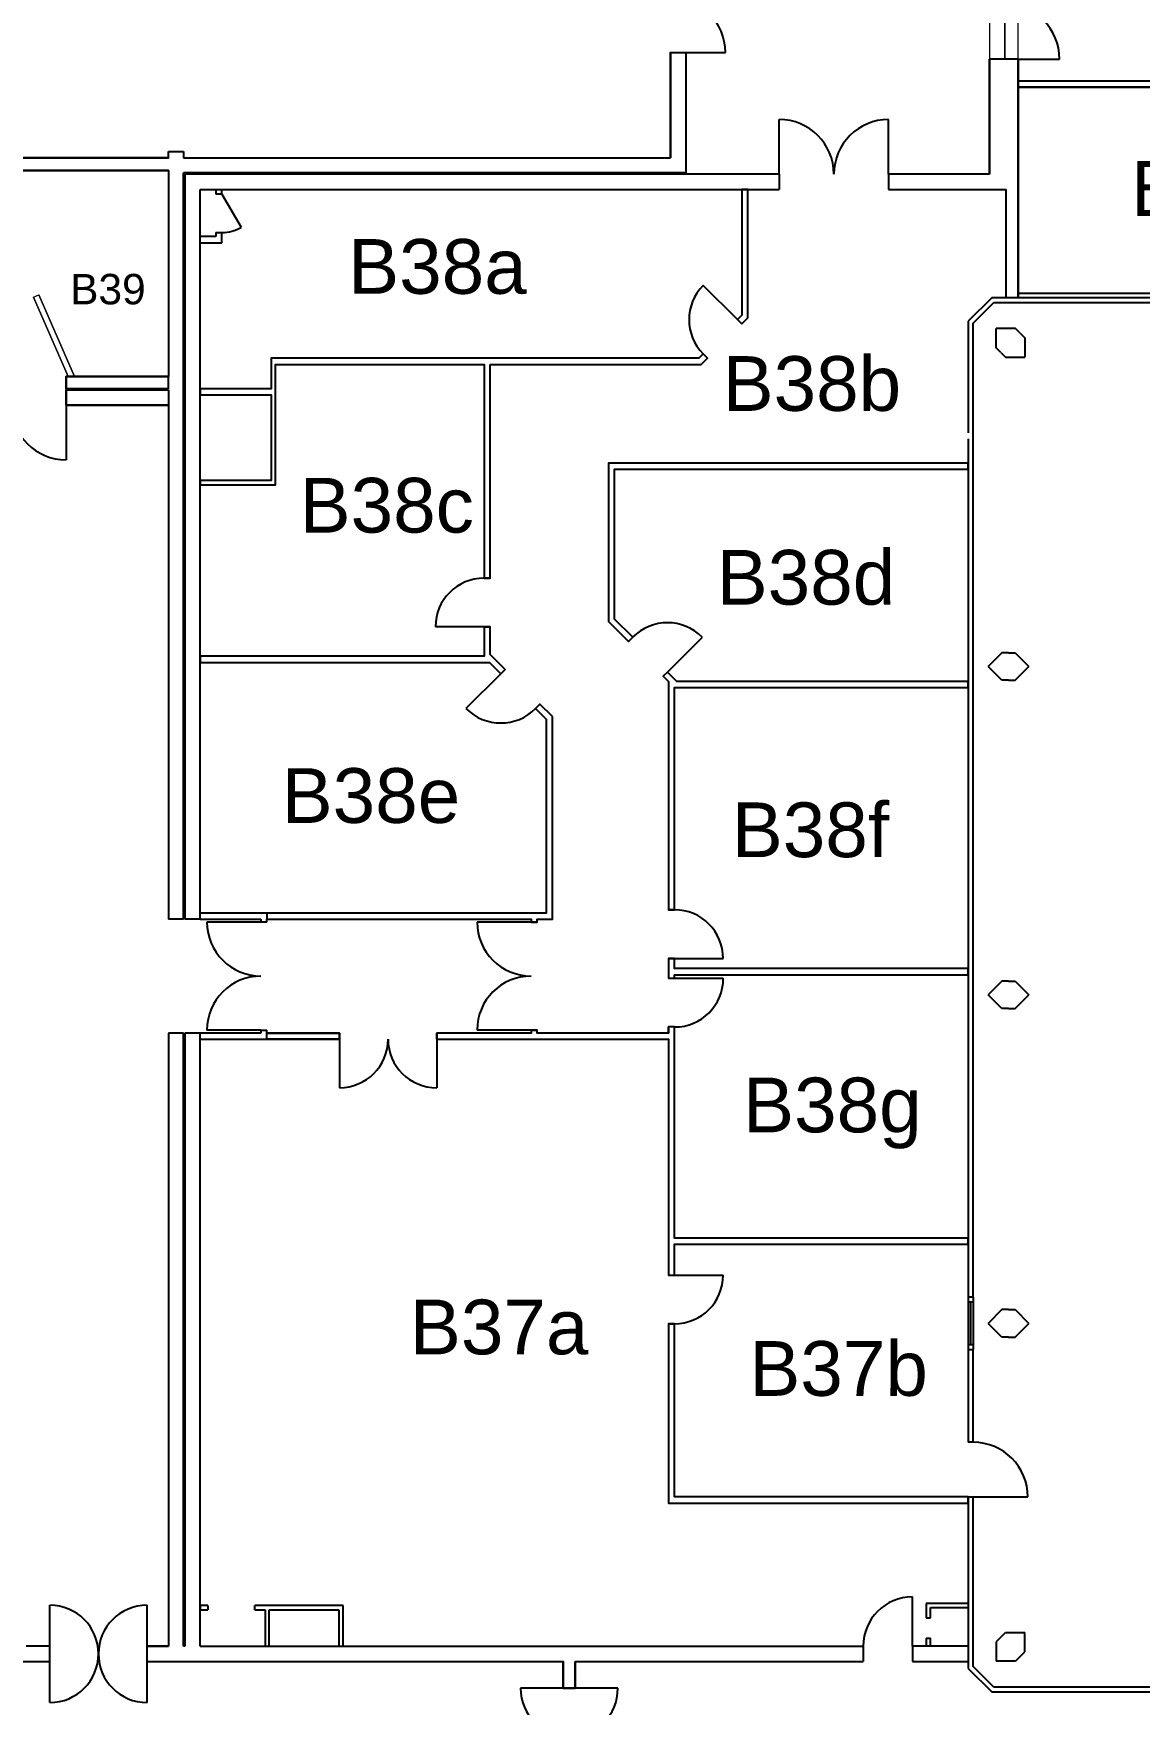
# Model space of a CAD drawing. Header units: millimetres. Extents: x -223503 to -221183, y 15861 to 17311.
# Drawn here: x -222569.56 to -222551.37, y 16031.78 to 16059.25 of the extents above; entities that cross this region are included whole.
import ezdxf

# ---------------------------------------------------------------- set-up
doc = ezdxf.new("R2010")
doc.units = ezdxf.units.MM
doc.linetypes.add('CACHE', pattern=[9.525, 6.35, -3.175])
for name, color, linetype in [('BA CLOISON', 8, 'Continuous'), ('BA FENETRE', 8, 'Continuous'), ('BA MURS', 8, 'Continuous'), ('BA MURS POUTRE', 8, 'CACHE'), ('BA PORTES', 8, 'Continuous'), ('TB_120', 8, 'Continuous')]:
    doc.layers.add(name, color=color, linetype=linetype)
doc.layers.add('NUMEROTATION', color=172, linetype='Continuous', lineweight=30)
doc.styles.get("Standard").update_dxf_attribs({"font": 'arial.ttf'})

msp = doc.modelspace()

# ---------------------------------------------------------------- linework, layer by layer
at = {"layer": 'BA CLOISON'}
for p, q in [((-222550.292, 16058.468), (-222553.368, 16058.468)), ((-222550.192, 16058.368), (-222553.368, 16058.368)), ((-222566.559, 16056.688), (-222566.559, 16056.608)), ((-222566.459, 16056.608), (-222566.459, 16056.688)), ((-222557.912, 16056.688), (-222557.812, 16056.688)), ((-222566.459, 16056.608), (-222566.559, 16056.608)), ((-222566.559, 16055.912), (-222566.819, 16055.912)), ((-222566.819, 16055.812), (-222566.459, 16055.812)), ((-222566.559, 16055.979), (-222566.559, 16055.912)), ((-222566.559, 16055.979), (-222566.459, 16055.979)), ((-222566.459, 16055.812), (-222566.459, 16055.979)), ((-222542.794, 16054.977), (-222553.368, 16054.977)), ((-222553.803, 16054.907), (-222554.189, 16054.521)), ((-222554.109, 16054.488), (-222553.77, 16054.827)), ((-222542.488, 16054.907), (-222553.803, 16054.907)), ((-222553.77, 16054.827), (-222542.521, 16054.827)), ((-222557.984, 16054.547), (-222557.912, 16054.619)), ((-222557.984, 16054.547), (-222557.914, 16054.477)), ((-222557.914, 16054.477), (-222557.812, 16054.578)), ((-222554.189, 16054.521), (-222554.189, 16052.685)), ((-222554.109, 16038.476), (-222554.109, 16054.488)), ((-222558.619, 16053.912), (-222558.547, 16053.985)), ((-222558.476, 16053.914), (-222558.578, 16053.812)), ((-222558.547, 16053.985), (-222558.476, 16053.914)), ((-222554.189, 16052.588), (-222554.189, 16038.476)), ((-222562.049, 16050.297), (-222562.149, 16050.297)), ((-222562.149, 16049.497), (-222562.149, 16049.012)), ((-222562.149, 16049.497), (-222562.049, 16049.497)), ((-222562.049, 16049.042), (-222562.049, 16049.497)), ((-222560.105, 16049.583), (-222559.777, 16049.256)), ((-222559.706, 16049.326), (-222559.777, 16049.256)), ((-222561.804, 16048.797), (-222562.049, 16049.042)), ((-222562.061, 16048.912), (-222561.874, 16048.726)), ((-222561.874, 16048.726), (-222561.804, 16048.797)), ((-222559.134, 16048.754), (-222559.205, 16048.683)), ((-222559.205, 16048.683), (-222559.119, 16048.598)), ((-222561.302, 16048.154), (-222561.231, 16048.224)), ((-222561.302, 16048.154), (-222561.126, 16047.978)), ((-222561.026, 16048.02), (-222561.231, 16048.224)), ((-222559.119, 16043.718), (-222559.017, 16043.718)), ((-222559.019, 16042.918), (-222559.119, 16042.918)), ((-222559.119, 16042.818), (-222559.119, 16042.918)), ((-222564.528, 16042.718), (-222564.528, 16042.818)), ((-222562.928, 16042.718), (-222562.928, 16042.818)), ((-222559.119, 16042.718), (-222559.119, 16038.838)), ((-222559.119, 16038.838), (-222559.019, 16038.838)), ((-222554.109, 16038.476), (-222554.189, 16038.476)), ((-222559.119, 16038.038), (-222559.019, 16038.038)), ((-222554.189, 16037.616), (-222554.109, 16037.616)), ((-222554.189, 16037.616), (-222554.189, 16036.091)), ((-222554.109, 16036.091), (-222554.109, 16037.616)), ((-222554.109, 16036.091), (-222554.189, 16036.091)), ((-222554.189, 16035.191), (-222554.109, 16035.191)), ((-222554.189, 16035.191), (-222554.189, 16032.372)), ((-222554.109, 16035.191), (-222554.109, 16035.191)), ((-222554.109, 16032.405), (-222554.109, 16035.191)), ((-222566.819, 16033.408), (-222566.819, 16033.338)), ((-222566.689, 16033.408), (-222566.819, 16033.408)), ((-222566.819, 16033.338), (-222566.689, 16033.338)), ((-222566.689, 16033.408), (-222566.689, 16033.338)), ((-222565.648, 16033.408), (-222565.919, 16033.408)), ((-222565.919, 16033.338), (-222565.919, 16033.408)), ((-222565.919, 16033.338), (-222565.75, 16033.338)), ((-222565.75, 16033.338), (-222565.75, 16032.738)), ((-222565.68, 16032.738), (-222565.68, 16033.338)), ((-222565.68, 16033.338), (-222565.648, 16033.338)), ((-222564.466, 16033.408), (-222565.648, 16033.408)), ((-222565.648, 16033.338), (-222564.536, 16033.338)), ((-222564.536, 16033.338), (-222564.536, 16032.738)), ((-222564.466, 16032.738), (-222564.466, 16033.408)), ((-222554.88, 16033.442), (-222554.88, 16033.204)), ((-222554.189, 16033.442), (-222554.88, 16033.442)), ((-222554.81, 16033.204), (-222554.81, 16033.372)), ((-222554.81, 16033.372), (-222554.189, 16033.372)), ((-222554.88, 16033.204), (-222554.81, 16033.204)), ((-222554.88, 16032.868), (-222554.88, 16032.738)), ((-222554.88, 16032.868), (-222554.81, 16032.868)), ((-222554.81, 16032.738), (-222554.81, 16032.868)), ((-222554.189, 16032.372), (-222553.803, 16031.986)), ((-222553.77, 16032.066), (-222554.109, 16032.405)), ((-222553.803, 16031.986), (-222542.488, 16031.986)), ((-222542.521, 16032.066), (-222553.77, 16032.066))]:
    msp.add_line(p, q, dxfattribs=at)
at = {"layer": 'BA CLOISON', "linetype": 'Continuous', "lineweight": 0}
for p, q in [((-222569.558, 16054.915), (-222569.469, 16054.954)), ((-222568.988, 16053.612), (-222569.558, 16054.915)), ((-222568.988, 16053.612), (-222569.558, 16054.915)), ((-222569.469, 16054.954), (-222568.882, 16053.612))]:
    msp.add_line(p, q, dxfattribs=at)
at = {"layer": 'BA CLOISON', "linetype": 'ByBlock'}
for p, q in [((-222565.649, 16053.912), (-222565.649, 16053.412)), ((-222558.619, 16053.912), (-222565.649, 16053.912)), ((-222565.579, 16051.834), (-222565.579, 16053.812)), ((-222565.579, 16053.812), (-222562.149, 16053.812)), ((-222562.049, 16053.812), (-222558.578, 16053.812)), ((-222565.649, 16053.412), (-222566.819, 16053.412)), ((-222566.819, 16053.312), (-222565.649, 16053.312)), ((-222565.649, 16053.312), (-222565.649, 16051.904)), ((-222554.189, 16052.188), (-222560.105, 16052.188)), ((-222560.105, 16052.188), (-222560.105, 16049.583)), ((-222560.005, 16052.088), (-222554.189, 16052.088)), ((-222565.649, 16051.904), (-222566.819, 16051.904)), ((-222566.819, 16051.834), (-222565.579, 16051.834)), ((-222559.706, 16049.326), (-222560.005, 16049.625)), ((-222558.978, 16048.598), (-222559.134, 16048.754)), ((-222559.119, 16048.598), (-222559.119, 16048.498)), ((-222559.019, 16048.498), (-222554.189, 16048.498)), ((-222554.189, 16048.598), (-222558.978, 16048.598)), ((-222559.019, 16044.845), (-222559.119, 16044.845)), ((-222561.126, 16044.792), (-222566.819, 16044.792)), ((-222566.819, 16044.692), (-222565.819, 16044.692)), ((-222565.819, 16044.692), (-222565.819, 16044.642)), ((-222565.719, 16044.642), (-222565.819, 16044.642)), ((-222565.719, 16044.692), (-222561.377, 16044.692)), ((-222565.719, 16044.642), (-222565.719, 16044.692)), ((-222561.377, 16044.692), (-222561.377, 16044.642)), ((-222561.277, 16044.642), (-222561.377, 16044.642)), ((-222561.277, 16044.692), (-222561.026, 16044.692)), ((-222561.277, 16044.642), (-222561.277, 16044.692)), ((-222559.119, 16044.045), (-222559.119, 16043.718)), ((-222559.119, 16044.045), (-222559.019, 16044.045)), ((-222559.019, 16043.878), (-222559.019, 16044.045)), ((-222554.189, 16043.878), (-222559.019, 16043.878)), ((-222559.019, 16043.778), (-222554.189, 16043.778)), ((-222559.019, 16043.718), (-222559.019, 16043.778)), ((-222559.019, 16039.448), (-222559.019, 16042.918)), ((-222565.819, 16042.818), (-222566.819, 16042.818)), ((-222566.819, 16042.718), (-222564.528, 16042.718)), ((-222565.819, 16042.868), (-222565.819, 16042.818)), ((-222565.819, 16042.868), (-222565.719, 16042.868)), ((-222565.719, 16042.818), (-222565.719, 16042.868)), ((-222564.528, 16042.818), (-222565.719, 16042.818)), ((-222561.377, 16042.818), (-222562.928, 16042.818)), ((-222562.928, 16042.718), (-222559.119, 16042.718)), ((-222561.377, 16042.868), (-222561.377, 16042.818)), ((-222561.377, 16042.868), (-222561.277, 16042.868)), ((-222561.277, 16042.818), (-222561.277, 16042.868)), ((-222559.119, 16042.818), (-222561.277, 16042.818)), ((-222559.019, 16038.838), (-222559.019, 16039.348))]:
    msp.add_line(p, q, dxfattribs=at)
at = {"layer": 'BA CLOISON'}
msp.add_lwpolyline([(-222550.192, 16059.521), (-222550.292, 16059.521), (-222550.292, 16058.468), (-222553.368, 16058.468), (-222553.368, 16058.368), (-222550.251, 16058.368), (-222550.192, 16058.368), (-222550.192, 16058.368)], close=True, dxfattribs=at)
at = {"layer": 'BA CLOISON', "linetype": 'Continuous', "lineweight": 0}
for points in [[(-222568.988, 16053.612), (-222569.558, 16054.915), (-222568.988, 16053.612)], [(-222568.988, 16053.612), (-222569.558, 16054.915), (-222569.558, 16054.915)], [(-222568.882, 16053.612), (-222568.882, 16053.612), (-222569.469, 16054.954)], [(-222569.469, 16054.954), (-222568.882, 16053.612), (-222569.469, 16054.954)]]:
    msp.add_lwpolyline(points, close=True, dxfattribs=at)
at = {"layer": 'BA FENETRE', "linetype": 'ByBlock', "lineweight": 25}
for p, q in [((-222554.189, 16038.476), (-222554.189, 16037.616)), ((-222554.109, 16038.396), (-222554.189, 16038.396)), ((-222554.149, 16037.696), (-222554.149, 16038.396)), ((-222554.109, 16038.476), (-222554.109, 16037.616)), ((-222554.189, 16037.696), (-222554.109, 16037.696))]:
    msp.add_line(p, q, dxfattribs=at)
at = {"layer": 'BA MURS'}
for p, q in [((-222559.082, 16057.208), (-222559.082, 16058.94)), ((-222559.082, 16058.94), (-222558.832, 16058.94)), ((-222558.832, 16058.94), (-222558.832, 16056.958)), ((-222553.838, 16058.832), (-222553.838, 16056.938)), ((-222553.838, 16058.832), (-222553.838, 16056.938)), ((-222553.838, 16056.938), (-222553.838, 16058.832)), ((-222553.838, 16056.938), (-222553.838, 16058.832)), ((-222553.838, 16058.832), (-222553.838, 16056.938)), ((-222553.838, 16058.832), (-222553.838, 16056.938)), ((-222553.838, 16056.938), (-222553.838, 16058.832)), ((-222553.838, 16058.832), (-222553.838, 16056.938)), ((-222553.838, 16056.938), (-222553.838, 16058.832)), ((-222553.838, 16056.938), (-222553.838, 16058.832)), ((-222553.838, 16058.832), (-222553.838, 16056.938)), ((-222553.368, 16058.831), (-222553.838, 16058.831)), ((-222553.368, 16058.832), (-222553.368, 16054.907)), ((-222553.368, 16054.907), (-222553.368, 16058.832)), ((-222553.368, 16054.907), (-222553.368, 16058.832)), ((-222553.368, 16058.832), (-222553.368, 16054.907)), ((-222553.368, 16054.907), (-222553.368, 16058.832)), ((-222553.368, 16054.907), (-222553.368, 16058.831)), ((-222553.368, 16054.907), (-222553.368, 16058.831)), ((-222553.368, 16058.831), (-222553.368, 16054.907)), ((-222553.368, 16058.831), (-222553.368, 16054.907)), ((-222553.368, 16054.907), (-222553.368, 16058.831)), ((-222553.368, 16058.831), (-222553.368, 16054.907)), ((-222567.339, 16057.311), (-222567.089, 16057.311)), ((-222567.339, 16057.21), (-222567.339, 16057.311)), ((-222567.089, 16057.311), (-222567.089, 16057.208)), ((-222567.089, 16057.208), (-222559.082, 16057.208)), ((-222567.339, 16056.997), (-222567.339, 16053.612)), ((-222558.832, 16056.958), (-222567.089, 16056.958)), ((-222567.089, 16044.692), (-222567.089, 16056.958)), ((-222567.069, 16056.938), (-222567.069, 16044.692)), ((-222557.298, 16056.938), (-222567.069, 16056.938)), ((-222557.298, 16056.938), (-222557.298, 16056.688)), ((-222553.838, 16056.938), (-222555.498, 16056.938)), ((-222555.498, 16056.938), (-222555.498, 16056.688)), ((-222566.819, 16044.692), (-222566.819, 16056.688)), ((-222566.819, 16056.688), (-222557.298, 16056.688)), ((-222557.912, 16056.688), (-222557.912, 16054.619)), ((-222557.812, 16054.578), (-222557.812, 16056.688)), ((-222555.498, 16056.688), (-222553.568, 16056.688)), ((-222553.568, 16054.907), (-222553.568, 16056.688)), ((-222553.413, 16054.402), (-222553.731, 16054.402)), ((-222553.731, 16054.084), (-222553.731, 16054.402)), ((-222553.413, 16054.402), (-222553.731, 16054.402)), ((-222553.731, 16054.084), (-222553.731, 16054.402)), ((-222553.335, 16054.324), (-222553.413, 16054.402)), ((-222553.335, 16054.324), (-222553.413, 16054.402)), ((-222553.335, 16054.324), (-222553.257, 16054.246)), ((-222553.335, 16054.324), (-222553.257, 16054.246)), ((-222553.257, 16054.246), (-222553.257, 16053.928)), ((-222553.257, 16054.246), (-222553.257, 16053.928)), ((-222553.653, 16054.006), (-222553.731, 16054.084)), ((-222553.653, 16054.006), (-222553.731, 16054.084)), ((-222553.653, 16054.006), (-222553.575, 16053.928)), ((-222553.653, 16054.006), (-222553.575, 16053.928)), ((-222553.575, 16053.928), (-222553.257, 16053.928)), ((-222553.575, 16053.928), (-222553.257, 16053.928)), ((-222562.149, 16053.812), (-222562.149, 16050.297)), ((-222562.049, 16050.297), (-222562.049, 16053.812)), ((-222567.339, 16053.392), (-222569.019, 16053.392)), ((-222569.019, 16053.392), (-222569.019, 16053.142)), ((-222567.339, 16053.392), (-222569.019, 16053.392)), ((-222569.019, 16053.392), (-222567.339, 16053.392)), ((-222569.019, 16053.392), (-222567.339, 16053.392)), ((-222567.339, 16053.392), (-222569.019, 16053.392)), ((-222569.019, 16053.392), (-222567.339, 16053.392)), ((-222567.339, 16053.392), (-222567.339, 16044.692)), ((-222569.019, 16053.142), (-222567.339, 16053.142)), ((-222567.339, 16053.142), (-222569.019, 16053.142)), ((-222569.019, 16053.142), (-222567.339, 16053.142)), ((-222567.339, 16053.142), (-222569.019, 16053.142)), ((-222567.339, 16053.142), (-222569.019, 16053.142)), ((-222569.019, 16053.142), (-222567.339, 16053.142)), ((-222568.989, 16053.142), (-222567.339, 16053.142)), ((-222560.005, 16049.625), (-222560.005, 16052.088)), ((-222562.149, 16049.012), (-222566.819, 16049.012)), ((-222553.639, 16049.071), (-222553.864, 16048.846)), ((-222553.639, 16049.071), (-222553.864, 16048.846)), ((-222553.639, 16049.071), (-222553.864, 16048.846)), ((-222553.639, 16049.071), (-222553.864, 16048.846)), ((-222553.529, 16049.071), (-222553.639, 16049.071)), ((-222553.529, 16049.071), (-222553.639, 16049.071)), ((-222553.529, 16049.071), (-222553.639, 16049.071)), ((-222553.529, 16049.071), (-222553.639, 16049.071)), ((-222553.529, 16049.071), (-222553.419, 16049.071)), ((-222553.529, 16049.071), (-222553.419, 16049.071)), ((-222553.529, 16049.071), (-222553.419, 16049.071)), ((-222553.529, 16049.071), (-222553.419, 16049.071)), ((-222553.419, 16049.071), (-222553.194, 16048.846)), ((-222553.419, 16049.071), (-222553.194, 16048.846)), ((-222553.419, 16049.071), (-222553.194, 16048.846)), ((-222553.419, 16049.071), (-222553.194, 16048.846)), ((-222566.819, 16048.912), (-222562.061, 16048.912)), ((-222553.639, 16048.621), (-222553.864, 16048.846)), ((-222553.639, 16048.621), (-222553.864, 16048.846)), ((-222553.639, 16048.621), (-222553.864, 16048.846)), ((-222553.639, 16048.621), (-222553.864, 16048.846)), ((-222553.419, 16048.621), (-222553.194, 16048.846)), ((-222553.419, 16048.621), (-222553.194, 16048.846)), ((-222553.419, 16048.621), (-222553.194, 16048.846)), ((-222553.419, 16048.621), (-222553.194, 16048.846)), ((-222559.119, 16048.498), (-222559.119, 16044.845)), ((-222559.019, 16044.845), (-222559.019, 16048.498)), ((-222553.529, 16048.621), (-222553.639, 16048.621)), ((-222553.529, 16048.621), (-222553.639, 16048.621)), ((-222553.529, 16048.621), (-222553.639, 16048.621)), ((-222553.529, 16048.621), (-222553.639, 16048.621)), ((-222553.529, 16048.621), (-222553.419, 16048.621)), ((-222553.529, 16048.621), (-222553.419, 16048.621)), ((-222553.529, 16048.621), (-222553.419, 16048.621)), ((-222553.529, 16048.621), (-222553.419, 16048.621)), ((-222561.126, 16047.978), (-222561.126, 16044.792)), ((-222561.026, 16044.692), (-222561.026, 16048.02)), ((-222567.089, 16044.692), (-222567.339, 16044.692)), ((-222566.819, 16044.692), (-222567.069, 16044.692)), ((-222553.639, 16043.671), (-222553.864, 16043.446)), ((-222553.639, 16043.671), (-222553.864, 16043.446)), ((-222553.639, 16043.671), (-222553.864, 16043.446)), ((-222553.639, 16043.671), (-222553.864, 16043.446)), ((-222553.639, 16043.221), (-222553.864, 16043.446)), ((-222553.639, 16043.221), (-222553.864, 16043.446)), ((-222553.639, 16043.221), (-222553.864, 16043.446)), ((-222553.639, 16043.221), (-222553.864, 16043.446)), ((-222553.529, 16043.671), (-222553.639, 16043.671)), ((-222553.529, 16043.671), (-222553.639, 16043.671)), ((-222553.529, 16043.671), (-222553.639, 16043.671)), ((-222553.529, 16043.671), (-222553.639, 16043.671)), ((-222553.529, 16043.671), (-222553.419, 16043.671)), ((-222553.529, 16043.671), (-222553.419, 16043.671)), ((-222553.529, 16043.671), (-222553.419, 16043.671)), ((-222553.529, 16043.671), (-222553.419, 16043.671)), ((-222553.419, 16043.671), (-222553.194, 16043.446)), ((-222553.419, 16043.671), (-222553.194, 16043.446)), ((-222553.419, 16043.671), (-222553.194, 16043.446)), ((-222553.419, 16043.671), (-222553.194, 16043.446)), ((-222553.419, 16043.221), (-222553.194, 16043.446)), ((-222553.419, 16043.221), (-222553.194, 16043.446)), ((-222553.419, 16043.221), (-222553.194, 16043.446)), ((-222553.419, 16043.221), (-222553.194, 16043.446)), ((-222553.529, 16043.221), (-222553.639, 16043.221)), ((-222553.529, 16043.221), (-222553.639, 16043.221)), ((-222553.529, 16043.221), (-222553.639, 16043.221)), ((-222553.529, 16043.221), (-222553.639, 16043.221)), ((-222553.529, 16043.221), (-222553.419, 16043.221)), ((-222553.529, 16043.221), (-222553.419, 16043.221)), ((-222553.529, 16043.221), (-222553.419, 16043.221)), ((-222553.529, 16043.221), (-222553.419, 16043.221)), ((-222567.339, 16042.818), (-222567.339, 16032.737)), ((-222567.089, 16042.818), (-222567.339, 16042.818)), ((-222567.089, 16032.738), (-222567.089, 16042.818)), ((-222567.069, 16042.818), (-222567.069, 16032.738)), ((-222566.819, 16042.818), (-222567.069, 16042.818)), ((-222566.819, 16032.738), (-222566.819, 16042.818)), ((-222554.189, 16039.448), (-222559.019, 16039.448)), ((-222559.019, 16039.348), (-222554.189, 16039.348)), ((-222553.639, 16038.271), (-222553.864, 16038.046)), ((-222553.639, 16038.271), (-222553.864, 16038.046)), ((-222553.639, 16038.271), (-222553.864, 16038.046)), ((-222553.639, 16038.271), (-222553.864, 16038.046)), ((-222553.529, 16038.271), (-222553.639, 16038.271)), ((-222553.529, 16038.271), (-222553.639, 16038.271)), ((-222553.529, 16038.271), (-222553.639, 16038.271)), ((-222553.529, 16038.271), (-222553.639, 16038.271)), ((-222553.529, 16038.271), (-222553.419, 16038.271)), ((-222553.529, 16038.271), (-222553.419, 16038.271)), ((-222553.529, 16038.271), (-222553.419, 16038.271)), ((-222553.529, 16038.271), (-222553.419, 16038.271)), ((-222553.419, 16038.271), (-222553.194, 16038.046)), ((-222553.419, 16038.271), (-222553.194, 16038.046)), ((-222553.419, 16038.271), (-222553.194, 16038.046)), ((-222553.419, 16038.271), (-222553.194, 16038.046)), ((-222559.119, 16038.038), (-222559.119, 16035.091)), ((-222559.019, 16035.191), (-222559.019, 16038.038)), ((-222553.639, 16037.821), (-222553.864, 16038.046)), ((-222553.639, 16037.821), (-222553.864, 16038.046)), ((-222553.639, 16037.821), (-222553.864, 16038.046)), ((-222553.639, 16037.821), (-222553.864, 16038.046)), ((-222553.419, 16037.821), (-222553.194, 16038.046)), ((-222553.419, 16037.821), (-222553.194, 16038.046)), ((-222553.419, 16037.821), (-222553.194, 16038.046)), ((-222553.419, 16037.821), (-222553.194, 16038.046)), ((-222553.529, 16037.821), (-222553.639, 16037.821)), ((-222553.529, 16037.821), (-222553.639, 16037.821)), ((-222553.529, 16037.821), (-222553.639, 16037.821)), ((-222553.529, 16037.821), (-222553.639, 16037.821)), ((-222553.529, 16037.821), (-222553.419, 16037.821)), ((-222553.529, 16037.821), (-222553.419, 16037.821)), ((-222553.529, 16037.821), (-222553.419, 16037.821)), ((-222553.529, 16037.821), (-222553.419, 16037.821)), ((-222554.189, 16035.191), (-222559.019, 16035.191)), ((-222559.119, 16035.091), (-222554.189, 16035.091)), ((-222569.289, 16032.737), (-222569.679, 16032.737)), ((-222567.689, 16032.488), (-222567.689, 16032.737)), ((-222567.689, 16032.737), (-222567.339, 16032.737)), ((-222567.339, 16032.737), (-222567.633, 16032.737)), ((-222567.069, 16032.738), (-222567.089, 16032.738)), ((-222566.819, 16032.738), (-222555.916, 16032.738)), ((-222555.916, 16032.738), (-222555.916, 16032.488)), ((-222554.189, 16032.738), (-222555.107, 16032.738)), ((-222555.107, 16032.738), (-222555.107, 16032.488)), ((-222553.653, 16032.887), (-222553.731, 16032.809)), ((-222553.653, 16032.887), (-222553.731, 16032.809)), ((-222553.731, 16032.809), (-222553.731, 16032.491)), ((-222553.731, 16032.809), (-222553.731, 16032.491)), ((-222553.653, 16032.887), (-222553.575, 16032.965)), ((-222553.653, 16032.887), (-222553.575, 16032.965)), ((-222553.575, 16032.965), (-222553.257, 16032.965)), ((-222553.575, 16032.965), (-222553.257, 16032.965)), ((-222553.257, 16032.646), (-222553.257, 16032.965)), ((-222553.257, 16032.646), (-222553.257, 16032.965)), ((-222571.364, 16032.487), (-222569.289, 16032.487)), ((-222567.689, 16032.488), (-222560.849, 16032.488)), ((-222560.849, 16032.488), (-222560.849, 16032.047)), ((-222560.649, 16032.488), (-222555.916, 16032.488)), ((-222560.649, 16032.047), (-222560.649, 16032.488)), ((-222555.107, 16032.488), (-222554.189, 16032.488)), ((-222553.413, 16032.491), (-222553.731, 16032.491)), ((-222553.413, 16032.491), (-222553.731, 16032.491)), ((-222553.335, 16032.569), (-222553.413, 16032.491)), ((-222553.335, 16032.569), (-222553.413, 16032.491)), ((-222553.335, 16032.569), (-222553.257, 16032.646)), ((-222553.335, 16032.569), (-222553.257, 16032.646))]:
    msp.add_line(p, q, dxfattribs=at)
for points in [[(-222559.082, 16057.208), (-222559.082, 16058.94), (-222559.082, 16057.208)], [(-222559.082, 16057.208), (-222559.082, 16058.94), (-222559.082, 16058.94)], [(-222570.625, 16057.21), (-222567.339, 16057.21), (-222570.625, 16057.21)], [(-222570.469, 16056.997), (-222570.625, 16056.997), (-222567.339, 16056.997)], [(-222567.339, 16056.997), (-222570.625, 16056.997), (-222570.625, 16056.997)], [(-222557.812, 16056.688), (-222557.912, 16056.688), (-222557.912, 16054.619), (-222557.984, 16054.547), (-222557.914, 16054.477), (-222557.812, 16054.578)], [(-222562.049, 16053.812), (-222558.578, 16053.812), (-222558.476, 16053.914), (-222558.547, 16053.985), (-222558.619, 16053.912), (-222565.649, 16053.912), (-222565.649, 16053.412), (-222566.819, 16053.412), (-222566.819, 16053.312), (-222565.649, 16053.312), (-222565.649, 16051.904), (-222566.819, 16051.904), (-222566.819, 16051.834), (-222565.579, 16051.834), (-222565.579, 16053.812), (-222562.149, 16053.812), (-222562.149, 16050.297), (-222562.049, 16050.297)], [(-222567.339, 16053.412), (-222567.339, 16053.612), (-222569.019, 16053.612), (-222569.019, 16053.412)], [(-222567.339, 16053.612), (-222567.339, 16053.612), (-222569.019, 16053.612)], [(-222569.019, 16053.612), (-222567.339, 16053.612), (-222569.019, 16053.612)], [(-222569.019, 16053.412), (-222569.019, 16053.412), (-222569.019, 16053.612), (-222569.019, 16053.612)], [(-222567.339, 16053.412), (-222569.019, 16053.412), (-222567.339, 16053.412)], [(-222567.339, 16053.412), (-222569.019, 16053.412), (-222569.019, 16053.412)], [(-222569.019, 16053.142), (-222569.019, 16053.142), (-222569.019, 16053.392), (-222569.019, 16053.392)], [(-222554.189, 16052.188), (-222560.105, 16052.188), (-222560.105, 16049.583), (-222559.777, 16049.256), (-222559.706, 16049.326), (-222560.005, 16049.625), (-222560.005, 16052.088), (-222554.189, 16052.088)], [(-222562.049, 16049.042), (-222562.049, 16049.497), (-222562.149, 16049.497), (-222562.149, 16049.012), (-222566.819, 16049.012), (-222566.819, 16048.912), (-222562.061, 16048.912), (-222561.874, 16048.726), (-222561.804, 16048.797)], [(-222554.189, 16048.598), (-222558.978, 16048.598), (-222559.134, 16048.754), (-222559.205, 16048.683), (-222559.119, 16048.598), (-222559.119, 16048.498), (-222559.119, 16044.845), (-222559.019, 16044.845), (-222559.019, 16048.498), (-222554.189, 16048.498)], [(-222561.026, 16048.02), (-222561.231, 16048.224), (-222561.302, 16048.154), (-222561.126, 16047.978), (-222561.126, 16044.792), (-222565.719, 16044.792), (-222565.719, 16044.692), (-222565.719, 16044.692), (-222565.719, 16044.692), (-222565.719, 16044.692), (-222565.719, 16044.692), (-222561.377, 16044.692), (-222561.377, 16044.642), (-222561.277, 16044.642), (-222561.277, 16044.692), (-222561.026, 16044.692)], [(-222554.189, 16043.878), (-222559.019, 16043.878), (-222559.019, 16044.045), (-222559.119, 16044.045), (-222559.119, 16043.718), (-222559.019, 16043.718), (-222559.019, 16043.778), (-222554.189, 16043.778)], [(-222559.019, 16042.918), (-222559.119, 16042.918), (-222559.119, 16042.818), (-222561.277, 16042.818), (-222561.277, 16042.868), (-222561.377, 16042.868), (-222561.377, 16042.818), (-222562.928, 16042.818), (-222562.928, 16042.718), (-222559.119, 16042.718), (-222559.119, 16038.838), (-222559.019, 16038.838), (-222559.019, 16039.348), (-222554.189, 16039.348), (-222554.189, 16039.448), (-222559.019, 16039.448)], [(-222565.719, 16042.818), (-222564.528, 16042.818), (-222564.528, 16042.718), (-222565.719, 16042.718)], [(-222554.189, 16035.191), (-222559.019, 16035.191), (-222559.019, 16038.038), (-222559.119, 16038.038), (-222559.119, 16035.091), (-222554.189, 16035.091)], [(-222567.339, 16032.737), (-222567.339, 16032.737), (-222567.689, 16032.737), (-222567.689, 16032.737)], [(-222560.849, 16032.488), (-222560.849, 16032.488), (-222560.849, 16032.047)], [(-222560.849, 16032.047), (-222560.849, 16032.488), (-222560.849, 16032.047)], [(-222560.649, 16032.488), (-222560.649, 16032.047), (-222560.649, 16032.488)], [(-222560.649, 16032.488), (-222560.649, 16032.047), (-222560.649, 16032.047)]]:
    msp.add_lwpolyline(points, close=True, dxfattribs=at)
msp.add_lwpolyline([(-222560.849, 16032.488), (-222560.849, 16032.047), (-222560.649, 16032.047), (-222560.649, 16032.488)], dxfattribs=at)
at = {"layer": 'BA MURS POUTRE', "linetype": 'Continuous', "lineweight": 0}
for p, q in [((-222553.838, 16060.632), (-222553.838, 16058.832)), ((-222553.588, 16060.632), (-222553.588, 16058.832)), ((-222553.588, 16058.832), (-222553.588, 16060.632)), ((-222553.368, 16058.832), (-222553.368, 16060.632))]:
    msp.add_line(p, q, dxfattribs=at)
at = {"layer": 'BA PORTES', "lineweight": 25}
for p, q in [((-222559.082, 16058.94), (-222558.182, 16058.94)), ((-222553.368, 16058.832), (-222552.688, 16058.832)), ((-222557.298, 16056.938), (-222557.298, 16057.838)), ((-222555.498, 16056.938), (-222555.498, 16057.838)), ((-222569.019, 16053.142), (-222569.019, 16052.242)), ((-222554.109, 16035.191), (-222553.209, 16035.191)), ((-222569.289, 16032.612), (-222569.289, 16033.412)), ((-222567.689, 16032.612), (-222567.689, 16033.412)), ((-222569.289, 16031.812), (-222569.289, 16032.612)), ((-222567.689, 16031.812), (-222567.689, 16032.612)), ((-222560.749, 16032.047), (-222561.549, 16032.047)), ((-222559.949, 16032.047), (-222560.749, 16032.047))]:
    msp.add_line(p, q, dxfattribs=at)
at = {"layer": 'BA PORTES'}
for p, q in [((-222566.459, 16056.608), (-222566.142, 16056.065)), ((-222557.984, 16054.547), (-222558.547, 16055.11)), ((-222562.149, 16049.497), (-222562.949, 16049.497)), ((-222559.134, 16048.754), (-222558.561, 16049.326)), ((-222561.874, 16048.726), (-222562.447, 16048.154)), ((-222565.819, 16044.642), (-222566.707, 16044.642)), ((-222561.377, 16044.642), (-222562.264, 16044.642)), ((-222559.019, 16044.045), (-222558.219, 16044.045)), ((-222559.017, 16043.718), (-222558.217, 16043.718)), ((-222565.819, 16042.868), (-222566.707, 16042.868)), ((-222561.377, 16042.868), (-222562.264, 16042.868)), ((-222559.019, 16038.838), (-222558.219, 16038.838)), ((-222555.107, 16032.738), (-222555.107, 16033.547))]:
    msp.add_line(p, q, dxfattribs=at)
at = {"layer": 'BA PORTES', "linetype": 'ByBlock'}
for p, q in [((-222564.528, 16042.718), (-222564.528, 16041.918)), ((-222562.928, 16042.718), (-222562.928, 16041.918))]:
    msp.add_line(p, q, dxfattribs=at)
at = {"layer": 'BA PORTES', "lineweight": 25}
for centre, radius, start, end in [((-222559.082, 16058.94), 0.9, 0, 90), ((-222553.588, 16058.832), 0.9, 0, 90), ((-222557.298, 16056.938), 0.9, 0, 90), ((-222555.498, 16056.938), 0.9, 90, 180), ((-222569.019, 16053.142), 0.9, 180, 270), ((-222554.109, 16035.191), 0.9, 0, 90), ((-222569.289, 16032.612), 0.8, 270, 90), ((-222567.689, 16032.612), 0.8, 90, 270), ((-222560.749, 16032.047), 0.8, 180, 0)]:
    msp.add_arc(centre, radius, start, end, dxfattribs=at)
at = {"layer": 'BA PORTES'}
for centre, radius, start, end in [((-222566.459, 16056.608), 0.629, 270, 300.2539), ((-222557.984, 16054.547), 0.796, 135, 225), ((-222562.149, 16049.497), 0.8, 90, 180), ((-222559.134, 16048.754), 0.81, 45, 135), ((-222561.874, 16048.726), 0.81, 225, 315), ((-222559.019, 16044.045), 0.8, 0, 90), ((-222565.819, 16044.642), 0.887, 180, 270), ((-222561.377, 16044.642), 0.887, 180, 270), ((-222565.819, 16042.868), 0.887, 90, 180), ((-222561.377, 16042.868), 0.887, 90, 180), ((-222559.017, 16043.718), 0.8, 270, 0), ((-222559.019, 16038.838), 0.8, 270, 0), ((-222555.107, 16032.738), 0.81, 90, 180)]:
    msp.add_arc(centre, radius, start, end, dxfattribs=at)
at = {"layer": 'BA PORTES', "linetype": 'ByBlock'}
for centre, start, end in [((-222564.528, 16042.718), 270, 0), ((-222562.928, 16042.718), 180, 270)]:
    msp.add_arc(centre, 0.8, start, end, dxfattribs=at)
at = {"layer": 'TB_120', "linetype": 'ByBlock'}
msp.add_line((-222562.149, 16048.912), (-222562.061, 16048.912), dxfattribs=at)

# ---------------------------------------------------------------- texts
at = {"layer": 'NUMEROTATION', "attachment_point": 1}
for s, insert, char_height in [('B14', (-222551.514, 16057.153), 0.9), ('B38a', (-222564.384, 16055.872), 0.9), ('B39', (-222568.955, 16055.299), 0.5), ('B38b', (-222558.228, 16053.947), 0.9), ('B38c', (-222565.182, 16051.946), 0.9), ('B38d', (-222558.325, 16050.761), 0.9), ('B38e', (-222565.477, 16047.173), 0.9), ('B38f', (-222558.077, 16046.61), 0.9), ('B38g', (-222557.891, 16042.086), 0.9), ('B37a', (-222563.369, 16038.436), 0.9), ('B37b', (-222557.789, 16037.754), 0.9)]:
    msp.add_mtext_dynamic_manual_height_columns(s, width=2.58775, gutter_width=12.5, heights=[0], dxfattribs=dict(at, insert=insert, char_height=char_height))

doc.saveas('drawing.dxf')
